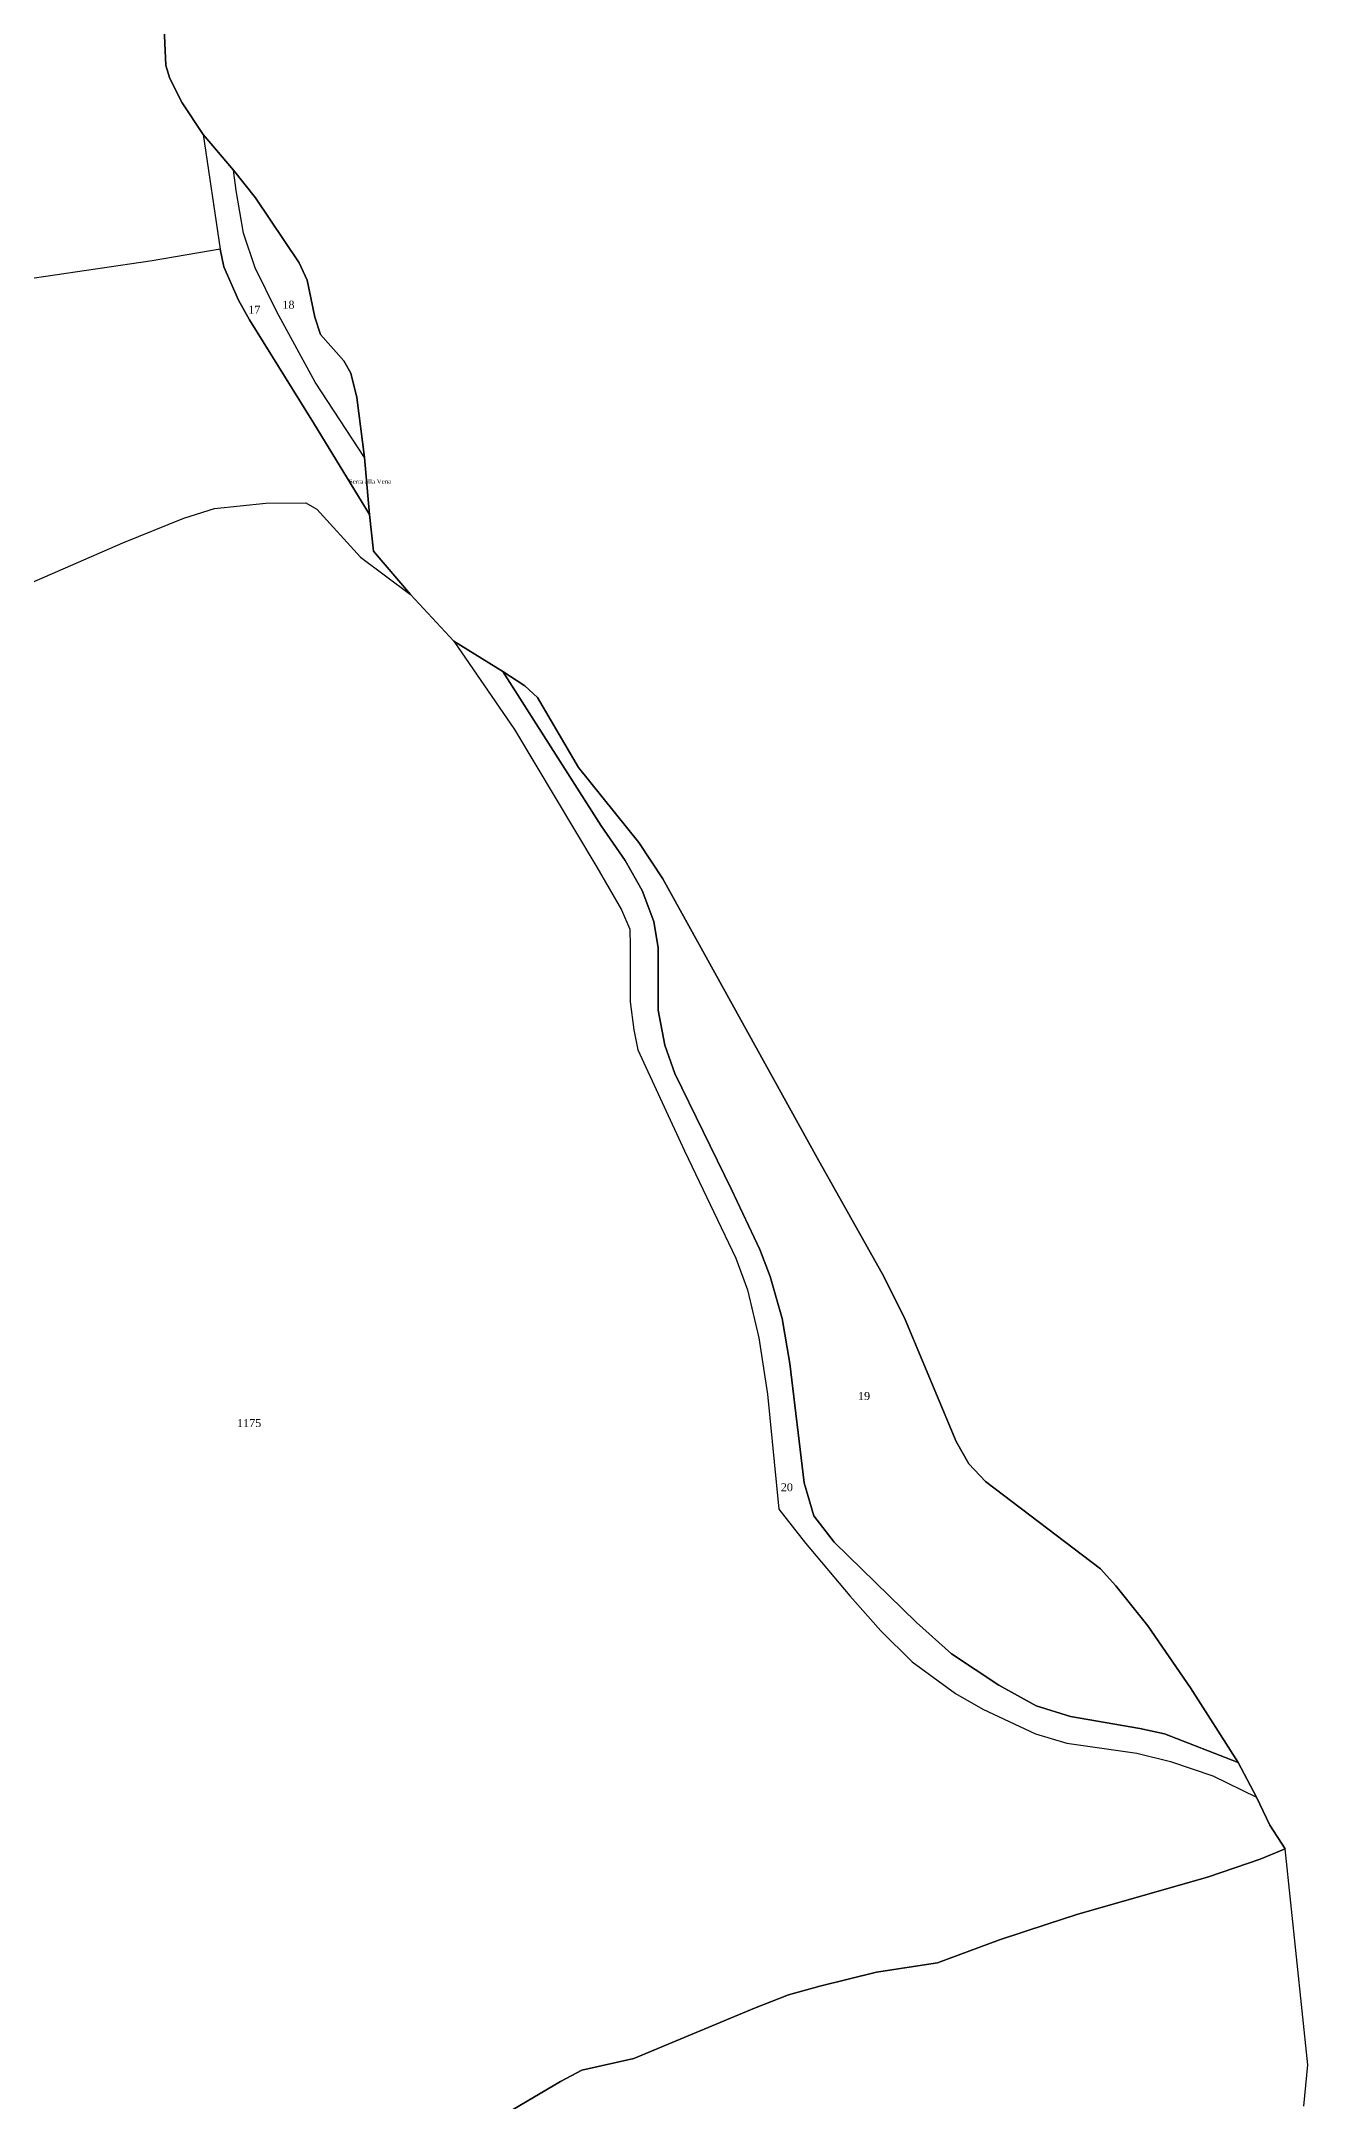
# Model space of a CAD drawing. Extents: x 1206804 to 1210977, y 6152742 to 6157901.
# Drawn here: x 1207576 to 1207892, y 6156812 to 6157327 of the extents above; entities that cross this region are included whole.
import ezdxf

# ---------------------------------------------------------------- set-up
doc = ezdxf.new("R2010")
doc.units = 0
doc.linetypes.add('CONTINU', pattern=[0])
for name, color, linetype in [('1LIEUDIT', 7, 'CONTINU'), ('1PARCELLE', 7, 'CONTINU'), ('1SECTION', 7, 'CONTINU'), ('1SUBDSECT', 7, 'CONTINU'), ('3ENSIMMO', 7, 'CONTINU'), ('3PARCELLETEX', 7, 'CONTINU')]:
    doc.layers.add(name, color=color, linetype=linetype)
doc.styles.get("Standard").update_dxf_attribs({"font": 'Times New Roman'})

msp = doc.modelspace()

# ---------------------------------------------------------------- linework, layer by layer
at = {"layer": '1LIEUDIT'}
msp.add_lwpolyline([(1207605.95, 6157339.99), (1207606.84, 6157321.37), (1207607.86, 6157318.11), (1207610.92, 6157311.98), (1207616.17, 6157304.06), (1207623.7, 6157295.17), (1207629.21, 6157288.26), (1207640.19, 6157272.03), (1207642.18, 6157267.7), (1207644.04, 6157258.46), (1207645.47, 6157254.06), (1207651.28, 6157247.54), (1207653.08, 6157244.43), (1207654.6, 6157238.37), (1207656.51, 6157223.36), (1207657.73, 6157209.13), (1207658.73, 6157199.9), (1207668.01, 6157189.09), (1207678.79, 6157177.4), (1207691.04, 6157169.89), (1207696.57, 6157166.24), (1207699.7, 6157163.4), (1207709.99, 6157145.9), (1207725.07, 6157127.09), (1207731.05, 6157118.02), (1207769.65, 6157048.28), (1207786.31, 6157018.67), (1207791.66, 6157007.89), (1207804.43, 6156977.35), (1207807.59, 6156971.84), (1207811.77, 6156967.4), (1207840.5, 6156945.54), (1207844.32, 6156941.28), (1207852.35, 6156931.33), (1207862.95, 6156915.82), (1207874.89, 6156897.15), (1207879.47, 6156888.52), (1207882.79, 6156881.46), (1207886.65, 6156875.57), (1207880.37, 6156872.95), (1207867.44, 6156868.6), (1207834.59, 6156859.16), (1207827.18, 6156856.72), (1207815.21, 6156852.82), (1207799.74, 6156847.06), (1207784.52, 6156844.74), (1207770.32, 6156841.27), (1207762.45, 6156839.06), (1207753.96, 6156835.76), (1207723.85, 6156823.15), (1207710.8, 6156820.25), (1207705.47, 6156817.43), (1207686.97, 6156806.45)], dxfattribs=at)
at = {"layer": '1PARCELLE'}
for points in [[(1207605.95, 6157339.99), (1207606.84, 6157321.37), (1207607.86, 6157318.11), (1207610.92, 6157311.98), (1207616.17, 6157304.06), (1207620.43, 6157275.42), (1207620.43, 6157275.42), (1207603.43, 6157272.52), (1207562.6, 6157266.54)], [(1207573.31, 6157192.08), (1207596.05, 6157202.04), (1207611.29, 6157208.16), (1207618.97, 6157210.62), (1207631.8, 6157211.95), (1207641.83, 6157212.03), (1207644.53, 6157210.47), (1207655.46, 6157198.41), (1207668.01, 6157189.09), (1207658.73, 6157199.9), (1207657.73, 6157209.13), (1207643.77, 6157232.01), (1207627.74, 6157257.76), (1207625.01, 6157262.67), (1207621.32, 6157271.04), (1207620.43, 6157275.42), (1207603.43, 6157272.52), (1207562.6, 6157266.54)], [(1207573.31, 6157192.08), (1207596.05, 6157202.04), (1207611.29, 6157208.16), (1207618.97, 6157210.62), (1207631.8, 6157211.95), (1207641.83, 6157212.03), (1207644.53, 6157210.47), (1207655.46, 6157198.41), (1207668.01, 6157189.09), (1207678.79, 6157177.4), (1207693.99, 6157155.37), (1207714.58, 6157120.95), (1207720.75, 6157110.31), (1207722.78, 6157105.42), (1207722.94, 6157101.32), (1207722.93, 6157087.27), (1207723.83, 6157080.29), (1207724.83, 6157075.29), (1207736.46, 6157050.01), (1207749.28, 6157023.19), (1207752.21, 6157015.27), (1207755.08, 6157003.29), (1207757.23, 6156989.21), (1207760.05, 6156960.46), (1207766.72, 6156952), (1207777.85, 6156938.78), (1207785.54, 6156930.02), (1207793.39, 6156922.3), (1207804.26, 6156914.42), (1207811.08, 6156910.5), (1207824.23, 6156904.29), (1207832.04, 6156902.02), (1207849.53, 6156899.46), (1207857.99, 6156897.42), (1207868.55, 6156893.83), (1207879.47, 6156888.52), (1207882.79, 6156881.46), (1207886.65, 6156875.57), (1207880.37, 6156872.95), (1207867.44, 6156868.6), (1207834.59, 6156859.16), (1207827.18, 6156856.72), (1207815.21, 6156852.82), (1207799.74, 6156847.06), (1207784.52, 6156844.74), (1207770.32, 6156841.27), (1207762.45, 6156839.06), (1207753.96, 6156835.76), (1207723.85, 6156823.15), (1207710.8, 6156820.25), (1207705.47, 6156817.43), (1207686.97, 6156806.45)]]:
    msp.add_lwpolyline(points, dxfattribs=at)
for points in [[(1207620.43, 6157275.42), (1207621.32, 6157271.04), (1207625.01, 6157262.67), (1207627.74, 6157257.76), (1207643.77, 6157232.01), (1207657.73, 6157209.13), (1207656.51, 6157223.36), (1207644.18, 6157242.19), (1207634.6, 6157259.79), (1207629.17, 6157270.76), (1207626.22, 6157279.39), (1207624.37, 6157290.06), (1207623.7, 6157295.17), (1207616.17, 6157304.06), (1207620.43, 6157275.42)], [(1207656.51, 6157223.36), (1207644.18, 6157242.19), (1207634.6, 6157259.79), (1207629.17, 6157270.76), (1207626.22, 6157279.39), (1207624.37, 6157290.06), (1207623.7, 6157295.17), (1207629.21, 6157288.26), (1207640.19, 6157272.03), (1207642.18, 6157267.7), (1207644.04, 6157258.46), (1207645.47, 6157254.06), (1207651.28, 6157247.54), (1207653.08, 6157244.43), (1207654.6, 6157238.37), (1207656.51, 6157223.36)], [(1207678.79, 6157177.4), (1207693.99, 6157155.37), (1207714.58, 6157120.95), (1207720.75, 6157110.31), (1207722.78, 6157105.42), (1207722.94, 6157101.32), (1207722.93, 6157087.27), (1207723.83, 6157080.29), (1207724.83, 6157075.29), (1207736.46, 6157050.01), (1207749.28, 6157023.19), (1207752.21, 6157015.27), (1207755.08, 6157003.29), (1207757.23, 6156989.21), (1207760.05, 6156960.46), (1207766.72, 6156952), (1207777.85, 6156938.78), (1207785.54, 6156930.02), (1207793.39, 6156922.3), (1207804.26, 6156914.42), (1207811.08, 6156910.5), (1207824.23, 6156904.29), (1207832.04, 6156902.02), (1207849.53, 6156899.46), (1207857.99, 6156897.42), (1207868.55, 6156893.83), (1207879.47, 6156888.52), (1207874.89, 6156897.15), (1207856.5, 6156904.32), (1207850.3, 6156905.67), (1207832.96, 6156908.68), (1207824.39, 6156911.35), (1207815.1, 6156916.44), (1207803.27, 6156924.35), (1207794.46, 6156932.17), (1207773.86, 6156952.2), (1207768.79, 6156958.82), (1207766.38, 6156967.07), (1207762.83, 6156996.87), (1207760.86, 6157008.09), (1207757.9, 6157018.59), (1207755.35, 6157025.35), (1207748.27, 6157040.4), (1207734.09, 6157069.34), (1207731.57, 6157076.46), (1207729.9, 6157085.18), (1207729.91, 6157100.82), (1207728.85, 6157107.37), (1207725.92, 6157115.09), (1207721.62, 6157122.61), (1207715.66, 6157131.3), (1207691.04, 6157169.89), (1207678.79, 6157177.4)], [(1207691.04, 6157169.89), (1207715.66, 6157131.3), (1207721.62, 6157122.61), (1207725.92, 6157115.09), (1207728.85, 6157107.37), (1207729.91, 6157100.82), (1207729.9, 6157085.18), (1207731.57, 6157076.46), (1207734.09, 6157069.34), (1207748.27, 6157040.4), (1207755.35, 6157025.35), (1207757.9, 6157018.59), (1207760.86, 6157008.09), (1207762.83, 6156996.87), (1207766.38, 6156967.07), (1207768.79, 6156958.82), (1207773.86, 6156952.2), (1207794.46, 6156932.17), (1207803.27, 6156924.35), (1207815.1, 6156916.44), (1207824.39, 6156911.35), (1207832.96, 6156908.68), (1207850.3, 6156905.67), (1207856.5, 6156904.32), (1207874.89, 6156897.15), (1207862.95, 6156915.82), (1207852.35, 6156931.33), (1207844.32, 6156941.28), (1207840.5, 6156945.54), (1207811.77, 6156967.4), (1207807.59, 6156971.84), (1207804.43, 6156977.35), (1207791.66, 6157007.89), (1207786.31, 6157018.67), (1207769.65, 6157048.28), (1207731.05, 6157118.02), (1207725.07, 6157127.09), (1207709.99, 6157145.9), (1207699.7, 6157163.4), (1207696.57, 6157166.24), (1207691.04, 6157169.89)]]:
    msp.add_lwpolyline(points, close=True, dxfattribs=at)
at = {"layer": '1SECTION'}
msp.add_lwpolyline([(1207891.32, 6156811.2), (1207892.3, 6156821.59), (1207886.65, 6156875.57), (1207882.79, 6156881.46), (1207879.47, 6156888.52), (1207874.89, 6156897.15), (1207862.95, 6156915.82), (1207852.35, 6156931.33), (1207844.32, 6156941.28), (1207840.5, 6156945.54), (1207811.77, 6156967.4), (1207807.59, 6156971.84), (1207804.43, 6156977.35), (1207791.66, 6157007.89), (1207786.31, 6157018.67), (1207769.65, 6157048.28), (1207731.05, 6157118.02), (1207725.07, 6157127.09), (1207709.99, 6157145.9), (1207699.7, 6157163.4), (1207696.57, 6157166.24), (1207691.04, 6157169.89), (1207678.79, 6157177.4), (1207668.01, 6157189.09), (1207658.73, 6157199.9), (1207657.73, 6157209.13), (1207656.51, 6157223.36), (1207654.6, 6157238.37), (1207653.08, 6157244.43), (1207651.28, 6157247.54), (1207645.47, 6157254.06), (1207644.04, 6157258.46), (1207642.18, 6157267.7), (1207640.19, 6157272.03), (1207629.21, 6157288.26), (1207623.7, 6157295.17), (1207616.17, 6157304.06), (1207610.92, 6157311.98), (1207607.86, 6157318.11), (1207606.84, 6157321.37), (1207605.95, 6157339.99)], dxfattribs=at)
at = {"layer": '1SUBDSECT'}
msp.add_lwpolyline([(1207686.97, 6156806.45), (1207705.47, 6156817.43), (1207710.8, 6156820.25), (1207723.85, 6156823.15), (1207753.96, 6156835.76), (1207762.45, 6156839.06), (1207770.32, 6156841.27), (1207784.52, 6156844.74), (1207799.74, 6156847.06), (1207815.21, 6156852.82), (1207827.18, 6156856.72), (1207834.59, 6156859.16), (1207867.44, 6156868.6), (1207880.37, 6156872.95), (1207886.65, 6156875.57), (1207886.65, 6156875.57), (1207882.79, 6156881.46), (1207879.47, 6156888.52), (1207874.89, 6156897.15), (1207862.95, 6156915.82), (1207852.35, 6156931.33), (1207844.32, 6156941.28), (1207840.5, 6156945.54), (1207811.77, 6156967.4), (1207807.59, 6156971.84), (1207804.43, 6156977.35), (1207791.66, 6157007.89), (1207786.31, 6157018.67), (1207769.65, 6157048.28), (1207731.05, 6157118.02), (1207725.07, 6157127.09), (1207709.99, 6157145.9), (1207699.7, 6157163.4), (1207696.57, 6157166.24), (1207691.04, 6157169.89), (1207678.79, 6157177.4), (1207668.01, 6157189.09), (1207658.73, 6157199.9), (1207657.73, 6157209.13), (1207656.51, 6157223.36), (1207654.6, 6157238.37), (1207653.08, 6157244.43), (1207651.28, 6157247.54), (1207645.47, 6157254.06), (1207644.04, 6157258.46), (1207642.18, 6157267.7), (1207640.19, 6157272.03), (1207629.21, 6157288.26), (1207623.7, 6157295.17), (1207616.17, 6157304.06), (1207610.92, 6157311.98), (1207607.86, 6157318.11), (1207606.84, 6157321.37), (1207605.95, 6157339.99)], dxfattribs=at)

# ---------------------------------------------------------------- texts
at = {"layer": '3ENSIMMO'}
msp.add_text('Serra alla Vena', height=1.125, dxfattribs=at).set_placement((1207652.58, 6157216.8))
at = {"layer": '3PARCELLETEX'}
for s, p in [('17', (1207627.44, 6157259.29)), ('18', (1207635.97, 6157260.54)), ('19', (1207779.86, 6156987.75)), ('1175', (1207624.63, 6156981)), ('20', (1207760.56, 6156964.96))]:
    msp.add_text(s, height=2, dxfattribs=at).set_placement(p)

doc.saveas('drawing.dxf')
